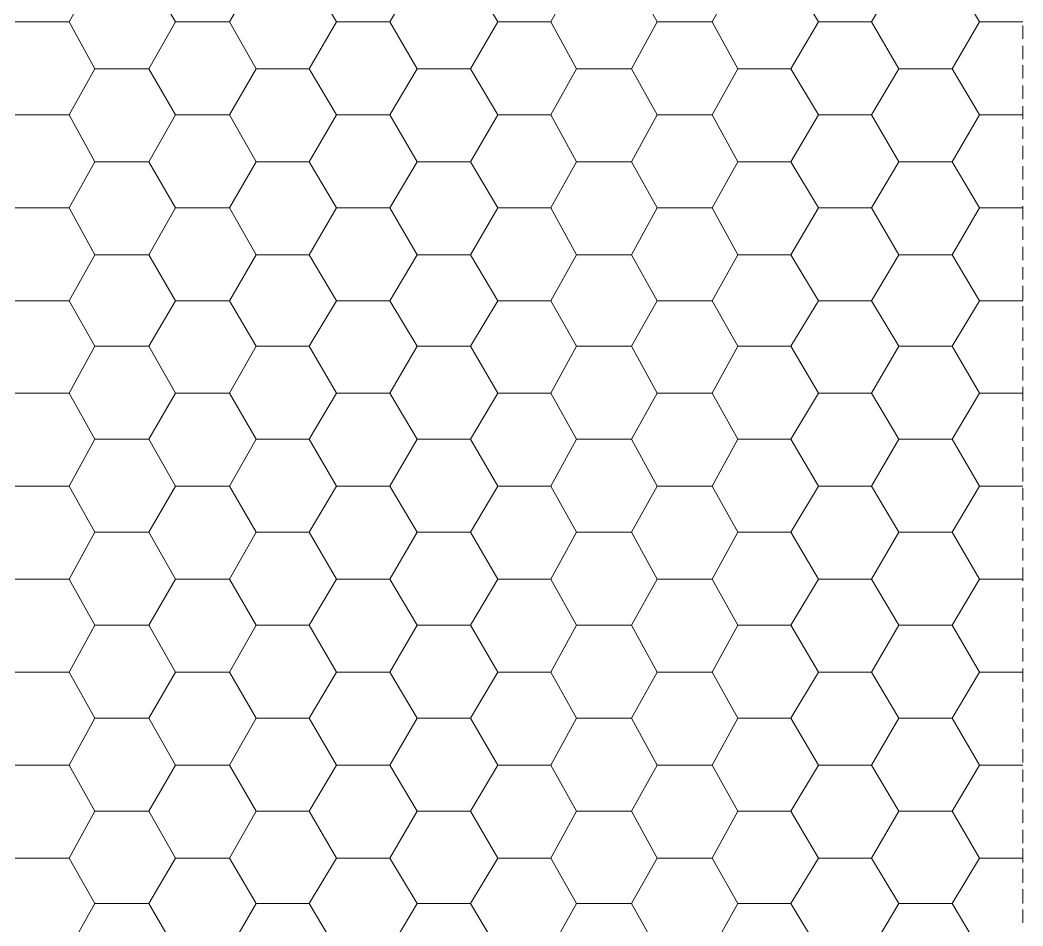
# Model space of a CAD drawing. Header units: millimetres. Extents: x 2928 to 3112, y 1220 to 1280.
# Drawn here: x 3061.075 to 3062.948, y 1271.604 to 1273.295 of the extents above; entities that cross this region are included whole.
import ezdxf

# ---------------------------------------------------------------- set-up
doc = ezdxf.new("R2010")
doc.units = ezdxf.units.MM

msp = doc.modelspace()

# ---------------------------------------------------------------- linework, layer by layer
at = {"color": 9, "linetype": 'Continuous', "lineweight": 13, "true_color": 0xbababa}
for points in [[(3061.16679, 1273.29196), (3061.21475, 1273.37796), (3061.21475, 1273.37796)], [(3061.36527, 1273.29196), (3061.31565, 1273.37796), (3061.31565, 1273.37796)], [(3061.46616, 1273.29196), (3061.51578, 1273.37796), (3061.51578, 1273.37796)], [(3061.66629, 1273.29196), (3061.61502, 1273.37796), (3061.61502, 1273.37796)], [(3061.76553, 1273.29196), (3061.81681, 1273.37796), (3061.81681, 1273.37796)], [(3061.96732, 1273.29196), (3061.91604, 1273.37796), (3061.91604, 1273.37796)], [(3062.06656, 1273.29196), (3062.11452, 1273.37796), (3062.11452, 1273.37796)], [(3062.26504, 1273.29196), (3062.21707, 1273.37796), (3062.21707, 1273.37796)], [(3062.36758, 1273.29196), (3062.41555, 1273.37796), (3062.41555, 1273.37796)], [(3062.56606, 1273.29196), (3062.51479, 1273.37796), (3062.51479, 1273.37796)], [(3062.6653, 1273.29196), (3062.71657, 1273.37796), (3062.71657, 1273.37796)], [(3062.86709, 1273.29196), (3062.81581, 1273.37796), (3062.81581, 1273.37796)], [(3061.06589, 1273.29196), (3061.16679, 1273.29196), (3061.16679, 1273.29196)], [(3061.21475, 1273.2043), (3061.16679, 1273.29196), (3061.16679, 1273.29196)], [(3061.31565, 1273.2043), (3061.36527, 1273.29196), (3061.36527, 1273.29196)], [(3061.36527, 1273.29196), (3061.46616, 1273.29196), (3061.46616, 1273.29196)], [(3061.51578, 1273.2043), (3061.46616, 1273.29196), (3061.46616, 1273.29196)], [(3061.61502, 1273.2043), (3061.66629, 1273.29196), (3061.66629, 1273.29196)], [(3061.66629, 1273.29196), (3061.76553, 1273.29196), (3061.76553, 1273.29196)], [(3061.81681, 1273.2043), (3061.76553, 1273.29196), (3061.76553, 1273.29196)], [(3061.91604, 1273.2043), (3061.96732, 1273.29196), (3061.96732, 1273.29196)], [(3061.96732, 1273.29196), (3062.06656, 1273.29196), (3062.06656, 1273.29196)], [(3062.11452, 1273.2043), (3062.06656, 1273.29196), (3062.06656, 1273.29196)], [(3062.21707, 1273.2043), (3062.26504, 1273.29196), (3062.26504, 1273.29196)], [(3062.26504, 1273.29196), (3062.36758, 1273.29196), (3062.36758, 1273.29196)], [(3062.41555, 1273.2043), (3062.36758, 1273.29196), (3062.36758, 1273.29196)], [(3062.51479, 1273.2043), (3062.56606, 1273.29196), (3062.56606, 1273.29196)], [(3062.56606, 1273.29196), (3062.6653, 1273.29196), (3062.6653, 1273.29196)], [(3062.71657, 1273.2043), (3062.6653, 1273.29196), (3062.6653, 1273.29196)], [(3062.81581, 1273.2043), (3062.86709, 1273.29196), (3062.86709, 1273.29196)], [(3062.86709, 1273.29196), (3062.94813, 1273.29196), (3062.94813, 1273.29196)], [(3061.16679, 1273.11829), (3061.21475, 1273.2043), (3061.21475, 1273.2043)], [(3061.21475, 1273.2043), (3061.31565, 1273.2043), (3061.31565, 1273.2043)], [(3061.36527, 1273.11829), (3061.31565, 1273.2043), (3061.31565, 1273.2043)], [(3061.46616, 1273.11829), (3061.51578, 1273.2043), (3061.51578, 1273.2043)], [(3061.51578, 1273.2043), (3061.61502, 1273.2043), (3061.61502, 1273.2043)], [(3061.66629, 1273.11829), (3061.61502, 1273.2043), (3061.61502, 1273.2043)], [(3061.76553, 1273.11829), (3061.81681, 1273.2043), (3061.81681, 1273.2043)], [(3061.81681, 1273.2043), (3061.91604, 1273.2043), (3061.91604, 1273.2043)], [(3061.96732, 1273.11829), (3061.91604, 1273.2043), (3061.91604, 1273.2043)], [(3062.06656, 1273.11829), (3062.11452, 1273.2043), (3062.11452, 1273.2043)], [(3062.11452, 1273.2043), (3062.21707, 1273.2043), (3062.21707, 1273.2043)], [(3062.26504, 1273.11829), (3062.21707, 1273.2043), (3062.21707, 1273.2043)], [(3062.36758, 1273.11829), (3062.41555, 1273.2043), (3062.41555, 1273.2043)], [(3062.41555, 1273.2043), (3062.51479, 1273.2043), (3062.51479, 1273.2043)], [(3062.56606, 1273.11829), (3062.51479, 1273.2043), (3062.51479, 1273.2043)], [(3062.6653, 1273.11829), (3062.71657, 1273.2043), (3062.71657, 1273.2043)], [(3062.71657, 1273.2043), (3062.81581, 1273.2043), (3062.81581, 1273.2043)], [(3062.86709, 1273.11829), (3062.81581, 1273.2043), (3062.81581, 1273.2043)], [(3061.06589, 1273.11829), (3061.16679, 1273.11829), (3061.16679, 1273.11829)], [(3061.21475, 1273.03063), (3061.16679, 1273.11829), (3061.16679, 1273.11829)], [(3061.31565, 1273.03063), (3061.36527, 1273.11829), (3061.36527, 1273.11829)], [(3061.36527, 1273.11829), (3061.46616, 1273.11829), (3061.46616, 1273.11829)], [(3061.51578, 1273.03063), (3061.46616, 1273.11829), (3061.46616, 1273.11829)], [(3061.61502, 1273.03063), (3061.66629, 1273.11829), (3061.66629, 1273.11829)], [(3061.66629, 1273.11829), (3061.76553, 1273.11829), (3061.76553, 1273.11829)], [(3061.81681, 1273.03063), (3061.76553, 1273.11829), (3061.76553, 1273.11829)], [(3061.91604, 1273.03063), (3061.96732, 1273.11829), (3061.96732, 1273.11829)], [(3061.96732, 1273.11829), (3062.06656, 1273.11829), (3062.06656, 1273.11829)], [(3062.11452, 1273.03063), (3062.06656, 1273.11829), (3062.06656, 1273.11829)], [(3062.21707, 1273.03063), (3062.26504, 1273.11829), (3062.26504, 1273.11829)], [(3062.26504, 1273.11829), (3062.36758, 1273.11829), (3062.36758, 1273.11829)], [(3062.41555, 1273.03063), (3062.36758, 1273.11829), (3062.36758, 1273.11829)], [(3062.51479, 1273.03063), (3062.56606, 1273.11829), (3062.56606, 1273.11829)], [(3062.56606, 1273.11829), (3062.6653, 1273.11829), (3062.6653, 1273.11829)], [(3062.71657, 1273.03063), (3062.6653, 1273.11829), (3062.6653, 1273.11829)], [(3062.81581, 1273.03063), (3062.86709, 1273.11829), (3062.86709, 1273.11829)], [(3062.86709, 1273.11829), (3062.94813, 1273.11829), (3062.94813, 1273.11829)], [(3061.16679, 1272.94462), (3061.21475, 1273.03063), (3061.21475, 1273.03063)], [(3061.21475, 1273.03063), (3061.31565, 1273.03063), (3061.31565, 1273.03063)], [(3061.36527, 1272.94462), (3061.31565, 1273.03063), (3061.31565, 1273.03063)], [(3061.46616, 1272.94462), (3061.51578, 1273.03063), (3061.51578, 1273.03063)], [(3061.51578, 1273.03063), (3061.61502, 1273.03063), (3061.61502, 1273.03063)], [(3061.66629, 1272.94462), (3061.61502, 1273.03063), (3061.61502, 1273.03063)], [(3061.76553, 1272.94462), (3061.81681, 1273.03063), (3061.81681, 1273.03063)], [(3061.81681, 1273.03063), (3061.91604, 1273.03063), (3061.91604, 1273.03063)], [(3061.96732, 1272.94462), (3061.91604, 1273.03063), (3061.91604, 1273.03063)], [(3062.06656, 1272.94462), (3062.11452, 1273.03063), (3062.11452, 1273.03063)], [(3062.11452, 1273.03063), (3062.21707, 1273.03063), (3062.21707, 1273.03063)], [(3062.26504, 1272.94462), (3062.21707, 1273.03063), (3062.21707, 1273.03063)], [(3062.36758, 1272.94462), (3062.41555, 1273.03063), (3062.41555, 1273.03063)], [(3062.41555, 1273.03063), (3062.51479, 1273.03063), (3062.51479, 1273.03063)], [(3062.56606, 1272.94462), (3062.51479, 1273.03063), (3062.51479, 1273.03063)], [(3062.6653, 1272.94462), (3062.71657, 1273.03063), (3062.71657, 1273.03063)], [(3062.71657, 1273.03063), (3062.81581, 1273.03063), (3062.81581, 1273.03063)], [(3062.86709, 1272.94462), (3062.81581, 1273.03063), (3062.81581, 1273.03063)], [(3061.06589, 1272.94462), (3061.16679, 1272.94462), (3061.16679, 1272.94462)], [(3061.21475, 1272.85696), (3061.16679, 1272.94462), (3061.16679, 1272.94462)], [(3061.31565, 1272.85696), (3061.36527, 1272.94462), (3061.36527, 1272.94462)], [(3061.36527, 1272.94462), (3061.46616, 1272.94462), (3061.46616, 1272.94462)], [(3061.51578, 1272.85696), (3061.46616, 1272.94462), (3061.46616, 1272.94462)], [(3061.61502, 1272.85696), (3061.66629, 1272.94462), (3061.66629, 1272.94462)], [(3061.66629, 1272.94462), (3061.76553, 1272.94462), (3061.76553, 1272.94462)], [(3061.81681, 1272.85696), (3061.76553, 1272.94462), (3061.76553, 1272.94462)], [(3061.91604, 1272.85696), (3061.96732, 1272.94462), (3061.96732, 1272.94462)], [(3061.96732, 1272.94462), (3062.06656, 1272.94462), (3062.06656, 1272.94462)], [(3062.11452, 1272.85696), (3062.06656, 1272.94462), (3062.06656, 1272.94462)], [(3062.21707, 1272.85696), (3062.26504, 1272.94462), (3062.26504, 1272.94462)], [(3062.26504, 1272.94462), (3062.36758, 1272.94462), (3062.36758, 1272.94462)], [(3062.41555, 1272.85696), (3062.36758, 1272.94462), (3062.36758, 1272.94462)], [(3062.51479, 1272.85696), (3062.56606, 1272.94462), (3062.56606, 1272.94462)], [(3062.56606, 1272.94462), (3062.6653, 1272.94462), (3062.6653, 1272.94462)], [(3062.71657, 1272.85696), (3062.6653, 1272.94462), (3062.6653, 1272.94462)], [(3062.81581, 1272.85696), (3062.86709, 1272.94462), (3062.86709, 1272.94462)], [(3062.86709, 1272.94462), (3062.94813, 1272.94462), (3062.94813, 1272.94462)], [(3061.16679, 1272.77095), (3061.21475, 1272.85696), (3061.21475, 1272.85696)], [(3061.21475, 1272.85696), (3061.31565, 1272.85696), (3061.31565, 1272.85696)], [(3061.36527, 1272.77095), (3061.31565, 1272.85696), (3061.31565, 1272.85696)], [(3061.46616, 1272.77095), (3061.51578, 1272.85696), (3061.51578, 1272.85696)], [(3061.51578, 1272.85696), (3061.61502, 1272.85696), (3061.61502, 1272.85696)], [(3061.66629, 1272.77095), (3061.61502, 1272.85696), (3061.61502, 1272.85696)], [(3061.76553, 1272.77095), (3061.81681, 1272.85696), (3061.81681, 1272.85696)], [(3061.81681, 1272.85696), (3061.91604, 1272.85696), (3061.91604, 1272.85696)], [(3061.96732, 1272.77095), (3061.91604, 1272.85696), (3061.91604, 1272.85696)], [(3062.06656, 1272.77095), (3062.11452, 1272.85696), (3062.11452, 1272.85696)], [(3062.11452, 1272.85696), (3062.21707, 1272.85696), (3062.21707, 1272.85696)], [(3062.26504, 1272.77095), (3062.21707, 1272.85696), (3062.21707, 1272.85696)], [(3062.36758, 1272.77095), (3062.41555, 1272.85696), (3062.41555, 1272.85696)], [(3062.41555, 1272.85696), (3062.51479, 1272.85696), (3062.51479, 1272.85696)], [(3062.56606, 1272.77095), (3062.51479, 1272.85696), (3062.51479, 1272.85696)], [(3062.6653, 1272.77095), (3062.71657, 1272.85696), (3062.71657, 1272.85696)], [(3062.71657, 1272.85696), (3062.81581, 1272.85696), (3062.81581, 1272.85696)], [(3062.86709, 1272.77095), (3062.81581, 1272.85696), (3062.81581, 1272.85696)], [(3061.06589, 1272.77095), (3061.16679, 1272.77095), (3061.16679, 1272.77095)], [(3061.21475, 1272.6866), (3061.16679, 1272.77095), (3061.16679, 1272.77095)], [(3061.31565, 1272.6866), (3061.36527, 1272.77095), (3061.36527, 1272.77095)], [(3061.36527, 1272.77095), (3061.46616, 1272.77095), (3061.46616, 1272.77095)], [(3061.51578, 1272.6866), (3061.46616, 1272.77095), (3061.46616, 1272.77095)], [(3061.61502, 1272.6866), (3061.66629, 1272.77095), (3061.66629, 1272.77095)], [(3061.66629, 1272.77095), (3061.76553, 1272.77095), (3061.76553, 1272.77095)], [(3061.81681, 1272.6866), (3061.76553, 1272.77095), (3061.76553, 1272.77095)], [(3061.91604, 1272.6866), (3061.96732, 1272.77095), (3061.96732, 1272.77095)], [(3061.96732, 1272.77095), (3062.06656, 1272.77095), (3062.06656, 1272.77095)], [(3062.11452, 1272.6866), (3062.06656, 1272.77095), (3062.06656, 1272.77095)], [(3062.21707, 1272.6866), (3062.26504, 1272.77095), (3062.26504, 1272.77095)], [(3062.26504, 1272.77095), (3062.36758, 1272.77095), (3062.36758, 1272.77095)], [(3062.41555, 1272.6866), (3062.36758, 1272.77095), (3062.36758, 1272.77095)], [(3062.51479, 1272.6866), (3062.56606, 1272.77095), (3062.56606, 1272.77095)], [(3062.56606, 1272.77095), (3062.6653, 1272.77095), (3062.6653, 1272.77095)], [(3062.71657, 1272.6866), (3062.6653, 1272.77095), (3062.6653, 1272.77095)], [(3062.81581, 1272.6866), (3062.86709, 1272.77095), (3062.86709, 1272.77095)], [(3062.86709, 1272.77095), (3062.94813, 1272.77095), (3062.94813, 1272.77095)], [(3061.16679, 1272.59894), (3061.21475, 1272.6866), (3061.21475, 1272.6866)], [(3061.21475, 1272.6866), (3061.31565, 1272.6866), (3061.31565, 1272.6866)], [(3061.36527, 1272.59894), (3061.31565, 1272.6866), (3061.31565, 1272.6866)], [(3061.46616, 1272.59894), (3061.51578, 1272.6866), (3061.51578, 1272.6866)], [(3061.51578, 1272.6866), (3061.61502, 1272.6866), (3061.61502, 1272.6866)], [(3061.66629, 1272.59894), (3061.61502, 1272.6866), (3061.61502, 1272.6866)], [(3061.76553, 1272.59894), (3061.81681, 1272.6866), (3061.81681, 1272.6866)], [(3061.81681, 1272.6866), (3061.91604, 1272.6866), (3061.91604, 1272.6866)], [(3061.96732, 1272.59894), (3061.91604, 1272.6866), (3061.91604, 1272.6866)], [(3062.06656, 1272.59894), (3062.11452, 1272.6866), (3062.11452, 1272.6866)], [(3062.11452, 1272.6866), (3062.21707, 1272.6866), (3062.21707, 1272.6866)], [(3062.26504, 1272.59894), (3062.21707, 1272.6866), (3062.21707, 1272.6866)], [(3062.36758, 1272.59894), (3062.41555, 1272.6866), (3062.41555, 1272.6866)], [(3062.41555, 1272.6866), (3062.51479, 1272.6866), (3062.51479, 1272.6866)], [(3062.56606, 1272.59894), (3062.51479, 1272.6866), (3062.51479, 1272.6866)], [(3062.6653, 1272.59894), (3062.71657, 1272.6866), (3062.71657, 1272.6866)], [(3062.71657, 1272.6866), (3062.81581, 1272.6866), (3062.81581, 1272.6866)], [(3062.86709, 1272.59894), (3062.81581, 1272.6866), (3062.81581, 1272.6866)], [(3061.06589, 1272.59894), (3061.16679, 1272.59894), (3061.16679, 1272.59894)], [(3061.21475, 1272.51293), (3061.16679, 1272.59894), (3061.16679, 1272.59894)], [(3061.31565, 1272.51293), (3061.36527, 1272.59894), (3061.36527, 1272.59894)], [(3061.36527, 1272.59894), (3061.46616, 1272.59894), (3061.46616, 1272.59894)], [(3061.51578, 1272.51293), (3061.46616, 1272.59894), (3061.46616, 1272.59894)], [(3061.61502, 1272.51293), (3061.66629, 1272.59894), (3061.66629, 1272.59894)], [(3061.66629, 1272.59894), (3061.76553, 1272.59894), (3061.76553, 1272.59894)], [(3061.81681, 1272.51293), (3061.76553, 1272.59894), (3061.76553, 1272.59894)], [(3061.91604, 1272.51293), (3061.96732, 1272.59894), (3061.96732, 1272.59894)], [(3061.96732, 1272.59894), (3062.06656, 1272.59894), (3062.06656, 1272.59894)], [(3062.11452, 1272.51293), (3062.06656, 1272.59894), (3062.06656, 1272.59894)], [(3062.21707, 1272.51293), (3062.26504, 1272.59894), (3062.26504, 1272.59894)], [(3062.26504, 1272.59894), (3062.36758, 1272.59894), (3062.36758, 1272.59894)], [(3062.41555, 1272.51293), (3062.36758, 1272.59894), (3062.36758, 1272.59894)], [(3062.51479, 1272.51293), (3062.56606, 1272.59894), (3062.56606, 1272.59894)], [(3062.56606, 1272.59894), (3062.6653, 1272.59894), (3062.6653, 1272.59894)], [(3062.71657, 1272.51293), (3062.6653, 1272.59894), (3062.6653, 1272.59894)], [(3062.81581, 1272.51293), (3062.86709, 1272.59894), (3062.86709, 1272.59894)], [(3062.86709, 1272.59894), (3062.94813, 1272.59894), (3062.94813, 1272.59894)], [(3061.16679, 1272.42527), (3061.21475, 1272.51293), (3061.21475, 1272.51293)], [(3061.21475, 1272.51293), (3061.31565, 1272.51293), (3061.31565, 1272.51293)], [(3061.36527, 1272.42527), (3061.31565, 1272.51293), (3061.31565, 1272.51293)], [(3061.46616, 1272.42527), (3061.51578, 1272.51293), (3061.51578, 1272.51293)], [(3061.51578, 1272.51293), (3061.61502, 1272.51293), (3061.61502, 1272.51293)], [(3061.66629, 1272.42527), (3061.61502, 1272.51293), (3061.61502, 1272.51293)], [(3061.76553, 1272.42527), (3061.81681, 1272.51293), (3061.81681, 1272.51293)], [(3061.81681, 1272.51293), (3061.91604, 1272.51293), (3061.91604, 1272.51293)], [(3061.96732, 1272.42527), (3061.91604, 1272.51293), (3061.91604, 1272.51293)], [(3062.06656, 1272.42527), (3062.11452, 1272.51293), (3062.11452, 1272.51293)], [(3062.11452, 1272.51293), (3062.21707, 1272.51293), (3062.21707, 1272.51293)], [(3062.26504, 1272.42527), (3062.21707, 1272.51293), (3062.21707, 1272.51293)], [(3062.36758, 1272.42527), (3062.41555, 1272.51293), (3062.41555, 1272.51293)], [(3062.41555, 1272.51293), (3062.51479, 1272.51293), (3062.51479, 1272.51293)], [(3062.56606, 1272.42527), (3062.51479, 1272.51293), (3062.51479, 1272.51293)], [(3062.6653, 1272.42527), (3062.71657, 1272.51293), (3062.71657, 1272.51293)], [(3062.71657, 1272.51293), (3062.81581, 1272.51293), (3062.81581, 1272.51293)], [(3062.86709, 1272.42527), (3062.81581, 1272.51293), (3062.81581, 1272.51293)], [(3061.06589, 1272.42527), (3061.16679, 1272.42527), (3061.16679, 1272.42527)], [(3061.21475, 1272.33926), (3061.16679, 1272.42527), (3061.16679, 1272.42527)], [(3061.31565, 1272.33926), (3061.36527, 1272.42527), (3061.36527, 1272.42527)], [(3061.36527, 1272.42527), (3061.46616, 1272.42527), (3061.46616, 1272.42527)], [(3061.51578, 1272.33926), (3061.46616, 1272.42527), (3061.46616, 1272.42527)], [(3061.61502, 1272.33926), (3061.66629, 1272.42527), (3061.66629, 1272.42527)], [(3061.66629, 1272.42527), (3061.76553, 1272.42527), (3061.76553, 1272.42527)], [(3061.81681, 1272.33926), (3061.76553, 1272.42527), (3061.76553, 1272.42527)], [(3061.91604, 1272.33926), (3061.96732, 1272.42527), (3061.96732, 1272.42527)], [(3061.96732, 1272.42527), (3062.06656, 1272.42527), (3062.06656, 1272.42527)], [(3062.11452, 1272.33926), (3062.06656, 1272.42527), (3062.06656, 1272.42527)], [(3062.21707, 1272.33926), (3062.26504, 1272.42527), (3062.26504, 1272.42527)], [(3062.26504, 1272.42527), (3062.36758, 1272.42527), (3062.36758, 1272.42527)], [(3062.41555, 1272.33926), (3062.36758, 1272.42527), (3062.36758, 1272.42527)], [(3062.51479, 1272.33926), (3062.56606, 1272.42527), (3062.56606, 1272.42527)], [(3062.56606, 1272.42527), (3062.6653, 1272.42527), (3062.6653, 1272.42527)], [(3062.71657, 1272.33926), (3062.6653, 1272.42527), (3062.6653, 1272.42527)], [(3062.81581, 1272.33926), (3062.86709, 1272.42527), (3062.86709, 1272.42527)], [(3062.86709, 1272.42527), (3062.94813, 1272.42527), (3062.94813, 1272.42527)], [(3061.16679, 1272.2516), (3061.21475, 1272.33926), (3061.21475, 1272.33926)], [(3061.21475, 1272.33926), (3061.31565, 1272.33926), (3061.31565, 1272.33926)], [(3061.36527, 1272.2516), (3061.31565, 1272.33926), (3061.31565, 1272.33926)], [(3061.46616, 1272.2516), (3061.51578, 1272.33926), (3061.51578, 1272.33926)], [(3061.51578, 1272.33926), (3061.61502, 1272.33926), (3061.61502, 1272.33926)], [(3061.66629, 1272.2516), (3061.61502, 1272.33926), (3061.61502, 1272.33926)], [(3061.76553, 1272.2516), (3061.81681, 1272.33926), (3061.81681, 1272.33926)], [(3061.81681, 1272.33926), (3061.91604, 1272.33926), (3061.91604, 1272.33926)], [(3061.96732, 1272.2516), (3061.91604, 1272.33926), (3061.91604, 1272.33926)], [(3062.06656, 1272.2516), (3062.11452, 1272.33926), (3062.11452, 1272.33926)], [(3062.11452, 1272.33926), (3062.21707, 1272.33926), (3062.21707, 1272.33926)], [(3062.26504, 1272.2516), (3062.21707, 1272.33926), (3062.21707, 1272.33926)], [(3062.36758, 1272.2516), (3062.41555, 1272.33926), (3062.41555, 1272.33926)], [(3062.41555, 1272.33926), (3062.51479, 1272.33926), (3062.51479, 1272.33926)], [(3062.56606, 1272.2516), (3062.51479, 1272.33926), (3062.51479, 1272.33926)], [(3062.6653, 1272.2516), (3062.71657, 1272.33926), (3062.71657, 1272.33926)], [(3062.71657, 1272.33926), (3062.81581, 1272.33926), (3062.81581, 1272.33926)], [(3062.86709, 1272.2516), (3062.81581, 1272.33926), (3062.81581, 1272.33926)], [(3061.06589, 1272.2516), (3061.16679, 1272.2516), (3061.16679, 1272.2516)], [(3061.21475, 1272.16559), (3061.16679, 1272.2516), (3061.16679, 1272.2516)], [(3061.31565, 1272.16559), (3061.36527, 1272.2516), (3061.36527, 1272.2516)], [(3061.36527, 1272.2516), (3061.46616, 1272.2516), (3061.46616, 1272.2516)], [(3061.51578, 1272.16559), (3061.46616, 1272.2516), (3061.46616, 1272.2516)], [(3061.61502, 1272.16559), (3061.66629, 1272.2516), (3061.66629, 1272.2516)], [(3061.66629, 1272.2516), (3061.76553, 1272.2516), (3061.76553, 1272.2516)], [(3061.81681, 1272.16559), (3061.76553, 1272.2516), (3061.76553, 1272.2516)], [(3061.91604, 1272.16559), (3061.96732, 1272.2516), (3061.96732, 1272.2516)], [(3061.96732, 1272.2516), (3062.06656, 1272.2516), (3062.06656, 1272.2516)], [(3062.11452, 1272.16559), (3062.06656, 1272.2516), (3062.06656, 1272.2516)], [(3062.21707, 1272.16559), (3062.26504, 1272.2516), (3062.26504, 1272.2516)], [(3062.26504, 1272.2516), (3062.36758, 1272.2516), (3062.36758, 1272.2516)], [(3062.41555, 1272.16559), (3062.36758, 1272.2516), (3062.36758, 1272.2516)], [(3062.51479, 1272.16559), (3062.56606, 1272.2516), (3062.56606, 1272.2516)], [(3062.56606, 1272.2516), (3062.6653, 1272.2516), (3062.6653, 1272.2516)], [(3062.71657, 1272.16559), (3062.6653, 1272.2516), (3062.6653, 1272.2516)], [(3062.81581, 1272.16559), (3062.86709, 1272.2516), (3062.86709, 1272.2516)], [(3062.86709, 1272.2516), (3062.94813, 1272.2516), (3062.94813, 1272.2516)], [(3061.16679, 1272.07793), (3061.21475, 1272.16559), (3061.21475, 1272.16559)], [(3061.21475, 1272.16559), (3061.31565, 1272.16559), (3061.31565, 1272.16559)], [(3061.36527, 1272.07793), (3061.31565, 1272.16559), (3061.31565, 1272.16559)], [(3061.46616, 1272.07793), (3061.51578, 1272.16559), (3061.51578, 1272.16559)], [(3061.51578, 1272.16559), (3061.61502, 1272.16559), (3061.61502, 1272.16559)], [(3061.66629, 1272.07793), (3061.61502, 1272.16559), (3061.61502, 1272.16559)], [(3061.76553, 1272.07793), (3061.81681, 1272.16559), (3061.81681, 1272.16559)], [(3061.81681, 1272.16559), (3061.91604, 1272.16559), (3061.91604, 1272.16559)], [(3061.96732, 1272.07793), (3061.91604, 1272.16559), (3061.91604, 1272.16559)], [(3062.06656, 1272.07793), (3062.11452, 1272.16559), (3062.11452, 1272.16559)], [(3062.11452, 1272.16559), (3062.21707, 1272.16559), (3062.21707, 1272.16559)], [(3062.26504, 1272.07793), (3062.21707, 1272.16559), (3062.21707, 1272.16559)], [(3062.36758, 1272.07793), (3062.41555, 1272.16559), (3062.41555, 1272.16559)], [(3062.41555, 1272.16559), (3062.51479, 1272.16559), (3062.51479, 1272.16559)], [(3062.56606, 1272.07793), (3062.51479, 1272.16559), (3062.51479, 1272.16559)], [(3062.6653, 1272.07793), (3062.71657, 1272.16559), (3062.71657, 1272.16559)], [(3062.71657, 1272.16559), (3062.81581, 1272.16559), (3062.81581, 1272.16559)], [(3062.86709, 1272.07793), (3062.81581, 1272.16559), (3062.81581, 1272.16559)], [(3061.06589, 1272.07793), (3061.16679, 1272.07793), (3061.16679, 1272.07793)], [(3061.21475, 1271.99192), (3061.16679, 1272.07793), (3061.16679, 1272.07793)], [(3061.31565, 1271.99192), (3061.36527, 1272.07793), (3061.36527, 1272.07793)], [(3061.36527, 1272.07793), (3061.46616, 1272.07793), (3061.46616, 1272.07793)], [(3061.51578, 1271.99192), (3061.46616, 1272.07793), (3061.46616, 1272.07793)], [(3061.61502, 1271.99192), (3061.66629, 1272.07793), (3061.66629, 1272.07793)], [(3061.66629, 1272.07793), (3061.76553, 1272.07793), (3061.76553, 1272.07793)], [(3061.81681, 1271.99192), (3061.76553, 1272.07793), (3061.76553, 1272.07793)], [(3061.91604, 1271.99192), (3061.96732, 1272.07793), (3061.96732, 1272.07793)], [(3061.96732, 1272.07793), (3062.06656, 1272.07793), (3062.06656, 1272.07793)], [(3062.11452, 1271.99192), (3062.06656, 1272.07793), (3062.06656, 1272.07793)], [(3062.21707, 1271.99192), (3062.26504, 1272.07793), (3062.26504, 1272.07793)], [(3062.26504, 1272.07793), (3062.36758, 1272.07793), (3062.36758, 1272.07793)], [(3062.41555, 1271.99192), (3062.36758, 1272.07793), (3062.36758, 1272.07793)], [(3062.51479, 1271.99192), (3062.56606, 1272.07793), (3062.56606, 1272.07793)], [(3062.56606, 1272.07793), (3062.6653, 1272.07793), (3062.6653, 1272.07793)], [(3062.71657, 1271.99192), (3062.6653, 1272.07793), (3062.6653, 1272.07793)], [(3062.81581, 1271.99192), (3062.86709, 1272.07793), (3062.86709, 1272.07793)], [(3062.86709, 1272.07793), (3062.94813, 1272.07793), (3062.94813, 1272.07793)], [(3061.16679, 1271.90426), (3061.21475, 1271.99192), (3061.21475, 1271.99192)], [(3061.21475, 1271.99192), (3061.31565, 1271.99192), (3061.31565, 1271.99192)], [(3061.36527, 1271.90426), (3061.31565, 1271.99192), (3061.31565, 1271.99192)], [(3061.46616, 1271.90426), (3061.51578, 1271.99192), (3061.51578, 1271.99192)], [(3061.51578, 1271.99192), (3061.61502, 1271.99192), (3061.61502, 1271.99192)], [(3061.66629, 1271.90426), (3061.61502, 1271.99192), (3061.61502, 1271.99192)], [(3061.76553, 1271.90426), (3061.81681, 1271.99192), (3061.81681, 1271.99192)], [(3061.81681, 1271.99192), (3061.91604, 1271.99192), (3061.91604, 1271.99192)], [(3061.96732, 1271.90426), (3061.91604, 1271.99192), (3061.91604, 1271.99192)], [(3062.06656, 1271.90426), (3062.11452, 1271.99192), (3062.11452, 1271.99192)], [(3062.11452, 1271.99192), (3062.21707, 1271.99192), (3062.21707, 1271.99192)], [(3062.26504, 1271.90426), (3062.21707, 1271.99192), (3062.21707, 1271.99192)], [(3062.36758, 1271.90426), (3062.41555, 1271.99192), (3062.41555, 1271.99192)], [(3062.41555, 1271.99192), (3062.51479, 1271.99192), (3062.51479, 1271.99192)], [(3062.56606, 1271.90426), (3062.51479, 1271.99192), (3062.51479, 1271.99192)], [(3062.6653, 1271.90426), (3062.71657, 1271.99192), (3062.71657, 1271.99192)], [(3062.71657, 1271.99192), (3062.81581, 1271.99192), (3062.81581, 1271.99192)], [(3062.86709, 1271.90426), (3062.81581, 1271.99192), (3062.81581, 1271.99192)], [(3061.06589, 1271.90426), (3061.16679, 1271.90426), (3061.16679, 1271.90426)], [(3061.21475, 1271.81825), (3061.16679, 1271.90426), (3061.16679, 1271.90426)], [(3061.31565, 1271.81825), (3061.36527, 1271.90426), (3061.36527, 1271.90426)], [(3061.36527, 1271.90426), (3061.46616, 1271.90426), (3061.46616, 1271.90426)], [(3061.51578, 1271.81825), (3061.46616, 1271.90426), (3061.46616, 1271.90426)], [(3061.61502, 1271.81825), (3061.66629, 1271.90426), (3061.66629, 1271.90426)], [(3061.66629, 1271.90426), (3061.76553, 1271.90426), (3061.76553, 1271.90426)], [(3061.81681, 1271.81825), (3061.76553, 1271.90426), (3061.76553, 1271.90426)], [(3061.91604, 1271.81825), (3061.96732, 1271.90426), (3061.96732, 1271.90426)], [(3061.96732, 1271.90426), (3062.06656, 1271.90426), (3062.06656, 1271.90426)], [(3062.11452, 1271.81825), (3062.06656, 1271.90426), (3062.06656, 1271.90426)], [(3062.21707, 1271.81825), (3062.26504, 1271.90426), (3062.26504, 1271.90426)], [(3062.26504, 1271.90426), (3062.36758, 1271.90426), (3062.36758, 1271.90426)], [(3062.41555, 1271.81825), (3062.36758, 1271.90426), (3062.36758, 1271.90426)], [(3062.51479, 1271.81825), (3062.56606, 1271.90426), (3062.56606, 1271.90426)], [(3062.56606, 1271.90426), (3062.6653, 1271.90426), (3062.6653, 1271.90426)], [(3062.71657, 1271.81825), (3062.6653, 1271.90426), (3062.6653, 1271.90426)], [(3062.81581, 1271.81825), (3062.86709, 1271.90426), (3062.86709, 1271.90426)], [(3062.86709, 1271.90426), (3062.94813, 1271.90426), (3062.94813, 1271.90426)], [(3061.16679, 1271.73059), (3061.21475, 1271.81825), (3061.21475, 1271.81825)], [(3061.21475, 1271.81825), (3061.31565, 1271.81825), (3061.31565, 1271.81825)], [(3061.36527, 1271.73059), (3061.31565, 1271.81825), (3061.31565, 1271.81825)], [(3061.46616, 1271.73059), (3061.51578, 1271.81825), (3061.51578, 1271.81825)], [(3061.51578, 1271.81825), (3061.61502, 1271.81825), (3061.61502, 1271.81825)], [(3061.66629, 1271.73059), (3061.61502, 1271.81825), (3061.61502, 1271.81825)], [(3061.76553, 1271.73059), (3061.81681, 1271.81825), (3061.81681, 1271.81825)], [(3061.81681, 1271.81825), (3061.91604, 1271.81825), (3061.91604, 1271.81825)], [(3061.96732, 1271.73059), (3061.91604, 1271.81825), (3061.91604, 1271.81825)], [(3062.06656, 1271.73059), (3062.11452, 1271.81825), (3062.11452, 1271.81825)], [(3062.11452, 1271.81825), (3062.21707, 1271.81825), (3062.21707, 1271.81825)], [(3062.26504, 1271.73059), (3062.21707, 1271.81825), (3062.21707, 1271.81825)], [(3062.36758, 1271.73059), (3062.41555, 1271.81825), (3062.41555, 1271.81825)], [(3062.41555, 1271.81825), (3062.51479, 1271.81825), (3062.51479, 1271.81825)], [(3062.56606, 1271.73059), (3062.51479, 1271.81825), (3062.51479, 1271.81825)], [(3062.6653, 1271.73059), (3062.71657, 1271.81825), (3062.71657, 1271.81825)], [(3062.71657, 1271.81825), (3062.81581, 1271.81825), (3062.81581, 1271.81825)], [(3062.86709, 1271.73059), (3062.81581, 1271.81825), (3062.81581, 1271.81825)], [(3061.06589, 1271.73059), (3061.16679, 1271.73059), (3061.16679, 1271.73059)], [(3061.21475, 1271.64624), (3061.16679, 1271.73059), (3061.16679, 1271.73059)], [(3061.31565, 1271.64624), (3061.36527, 1271.73059), (3061.36527, 1271.73059)], [(3061.36527, 1271.73059), (3061.46616, 1271.73059), (3061.46616, 1271.73059)], [(3061.51578, 1271.64624), (3061.46616, 1271.73059), (3061.46616, 1271.73059)], [(3061.61502, 1271.64624), (3061.66629, 1271.73059), (3061.66629, 1271.73059)], [(3061.66629, 1271.73059), (3061.76553, 1271.73059), (3061.76553, 1271.73059)], [(3061.81681, 1271.64624), (3061.76553, 1271.73059), (3061.76553, 1271.73059)], [(3061.91604, 1271.64624), (3061.96732, 1271.73059), (3061.96732, 1271.73059)], [(3061.96732, 1271.73059), (3062.06656, 1271.73059), (3062.06656, 1271.73059)], [(3062.11452, 1271.64624), (3062.06656, 1271.73059), (3062.06656, 1271.73059)], [(3062.21707, 1271.64624), (3062.26504, 1271.73059), (3062.26504, 1271.73059)], [(3062.26504, 1271.73059), (3062.36758, 1271.73059), (3062.36758, 1271.73059)], [(3062.41555, 1271.64624), (3062.36758, 1271.73059), (3062.36758, 1271.73059)], [(3062.51479, 1271.64624), (3062.56606, 1271.73059), (3062.56606, 1271.73059)], [(3062.56606, 1271.73059), (3062.6653, 1271.73059), (3062.6653, 1271.73059)], [(3062.71657, 1271.64624), (3062.6653, 1271.73059), (3062.6653, 1271.73059)], [(3062.81581, 1271.64624), (3062.86709, 1271.73059), (3062.86709, 1271.73059)], [(3062.86709, 1271.73059), (3062.94813, 1271.73059), (3062.94813, 1271.73059)], [(3061.16679, 1271.56023), (3061.21475, 1271.64624), (3061.21475, 1271.64624)], [(3061.21475, 1271.64624), (3061.31565, 1271.64624), (3061.31565, 1271.64624)], [(3061.36527, 1271.56023), (3061.31565, 1271.64624), (3061.31565, 1271.64624)], [(3061.46616, 1271.56023), (3061.51578, 1271.64624), (3061.51578, 1271.64624)], [(3061.51578, 1271.64624), (3061.61502, 1271.64624), (3061.61502, 1271.64624)], [(3061.66629, 1271.56023), (3061.61502, 1271.64624), (3061.61502, 1271.64624)], [(3061.76553, 1271.56023), (3061.81681, 1271.64624), (3061.81681, 1271.64624)], [(3061.81681, 1271.64624), (3061.91604, 1271.64624), (3061.91604, 1271.64624)], [(3061.96732, 1271.56023), (3061.91604, 1271.64624), (3061.91604, 1271.64624)], [(3062.06656, 1271.56023), (3062.11452, 1271.64624), (3062.11452, 1271.64624)], [(3062.11452, 1271.64624), (3062.21707, 1271.64624), (3062.21707, 1271.64624)], [(3062.26504, 1271.56023), (3062.21707, 1271.64624), (3062.21707, 1271.64624)], [(3062.36758, 1271.56023), (3062.41555, 1271.64624), (3062.41555, 1271.64624)], [(3062.41555, 1271.64624), (3062.51479, 1271.64624), (3062.51479, 1271.64624)], [(3062.56606, 1271.56023), (3062.51479, 1271.64624), (3062.51479, 1271.64624)], [(3062.6653, 1271.56023), (3062.71657, 1271.64624), (3062.71657, 1271.64624)], [(3062.71657, 1271.64624), (3062.81581, 1271.64624), (3062.81581, 1271.64624)], [(3062.86709, 1271.56023), (3062.81581, 1271.64624), (3062.81581, 1271.64624)]]:
    msp.add_lwpolyline(points, dxfattribs=at)
at = {"color": 252, "linetype": 'Continuous', "lineweight": 13, "true_color": 0x989898}
for points in [[(3062.94813, 1273.28534), (3062.94813, 1273.26053), (3062.94813, 1273.26053)], [(3062.94813, 1273.2473), (3062.94813, 1273.22249), (3062.94813, 1273.22249)], [(3062.94813, 1273.21091), (3062.94813, 1273.1861), (3062.94813, 1273.1861)], [(3062.94813, 1273.17287), (3062.94813, 1273.14806), (3062.94813, 1273.14806)], [(3062.94813, 1273.13483), (3062.94813, 1273.11002), (3062.94813, 1273.11002)], [(3062.94813, 1273.09679), (3062.94813, 1273.07363), (3062.94813, 1273.07363)], [(3062.94813, 1273.0604), (3062.94813, 1273.03559), (3062.94813, 1273.03559)], [(3062.94813, 1273.02236), (3062.94813, 1272.99755), (3062.94813, 1272.99755)], [(3062.94813, 1272.98432), (3062.94813, 1272.95951), (3062.94813, 1272.95951)], [(3062.94813, 1272.94793), (3062.94813, 1272.92312), (3062.94813, 1272.92312)], [(3062.94813, 1272.90989), (3062.94813, 1272.88508), (3062.94813, 1272.88508)], [(3062.94813, 1272.87184), (3062.94813, 1272.84703), (3062.94813, 1272.84703)], [(3062.94813, 1272.8338), (3062.94813, 1272.81065), (3062.94813, 1272.81065)], [(3062.94813, 1272.79907), (3062.94813, 1272.7726), (3062.94813, 1272.7726)], [(3062.94813, 1272.76103), (3062.94813, 1272.73456), (3062.94813, 1272.73456)], [(3062.94813, 1272.72133), (3062.94813, 1272.69652), (3062.94813, 1272.69652)], [(3062.94813, 1272.68329), (3062.94813, 1272.66013), (3062.94813, 1272.66013)], [(3062.94813, 1272.64856), (3062.94813, 1272.62209), (3062.94813, 1272.62209)], [(3062.94813, 1272.61051), (3062.94813, 1272.58405), (3062.94813, 1272.58405)], [(3062.94813, 1272.57247), (3062.94813, 1272.54932), (3062.94813, 1272.54932)], [(3062.94813, 1272.53608), (3062.94813, 1272.50962), (3062.94813, 1272.50962)], [(3062.94813, 1272.49804), (3062.94813, 1272.47158), (3062.94813, 1272.47158)], [(3062.94813, 1272.46), (3062.94813, 1272.43354), (3062.94813, 1272.43354)], [(3062.94813, 1272.42196), (3062.94813, 1272.3988), (3062.94813, 1272.3988)], [(3062.94813, 1272.38557), (3062.94813, 1272.36076), (3062.94813, 1272.36076)], [(3062.94813, 1272.34753), (3062.94813, 1272.32272), (3062.94813, 1272.32272)], [(3062.94813, 1272.30949), (3062.94813, 1272.28633), (3062.94813, 1272.28633)], [(3062.94813, 1272.2731), (3062.94813, 1272.24829), (3062.94813, 1272.24829)], [(3062.94813, 1272.23506), (3062.94813, 1272.21025), (3062.94813, 1272.21025)], [(3062.94813, 1272.19702), (3062.94813, 1272.17221), (3062.94813, 1272.17221)], [(3062.94813, 1272.15897), (3062.94813, 1272.13582), (3062.94813, 1272.13582)], [(3062.94813, 1272.12259), (3062.94813, 1272.09778), (3062.94813, 1272.09778)], [(3062.94813, 1272.08455), (3062.94813, 1272.05974), (3062.94813, 1272.05974)], [(3062.94813, 1272.0465), (3062.94813, 1272.02169), (3062.94813, 1272.02169)], [(3062.94813, 1272.01012), (3062.94813, 1271.98531), (3062.94813, 1271.98531)], [(3062.94813, 1271.97207), (3062.94813, 1271.94726), (3062.94813, 1271.94726)], [(3062.94813, 1271.93403), (3062.94813, 1271.90922), (3062.94813, 1271.90922)], [(3062.94813, 1271.89599), (3062.94813, 1271.87283), (3062.94813, 1271.87283)], [(3062.94813, 1271.86126), (3062.94813, 1271.83479), (3062.94813, 1271.83479)], [(3062.94813, 1271.82156), (3062.94813, 1271.79675), (3062.94813, 1271.79675)], [(3062.94813, 1271.78352), (3062.94813, 1271.75871), (3062.94813, 1271.75871)], [(3062.94813, 1271.74879), (3062.94813, 1271.72232), (3062.94813, 1271.72232)], [(3062.94813, 1271.71074), (3062.94813, 1271.68428), (3062.94813, 1271.68428)], [(3062.94813, 1271.6727), (3062.94813, 1271.64624), (3062.94813, 1271.64624)], [(3062.94813, 1271.63466), (3062.94813, 1271.60985), (3062.94813, 1271.60985)]]:
    msp.add_lwpolyline(points, dxfattribs=at)

doc.saveas('drawing.dxf')
